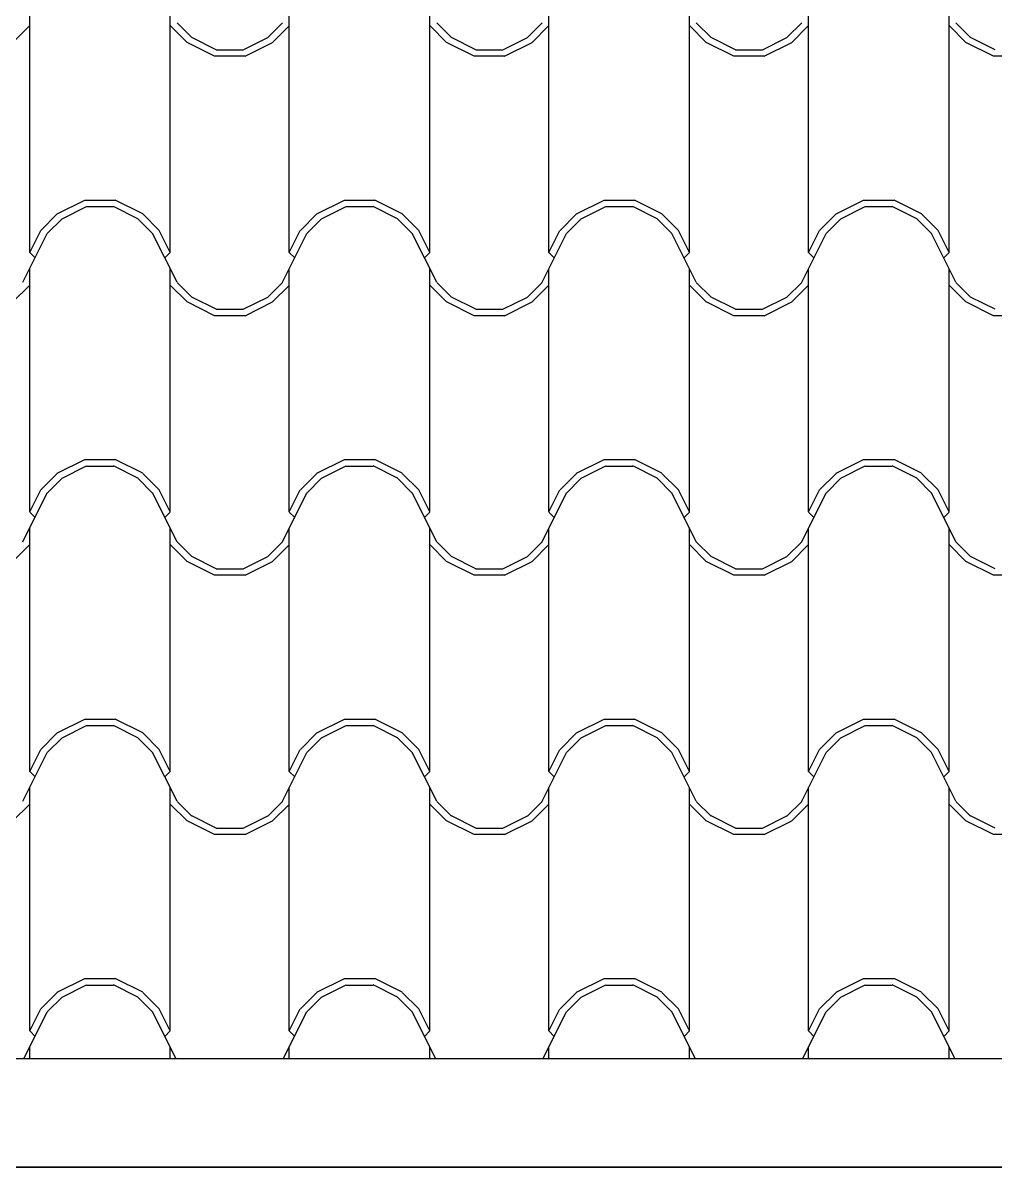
# Model space of a CAD drawing. Extents: x -135 to 36, y 31 to 104.
# Drawn here: x 29.602 to 30.501, y 50.093 to 51.151 of the extents above; entities that cross this region are included whole.
import ezdxf

# ---------------------------------------------------------------- set-up
doc = ezdxf.new("R2010")
doc.units = 0
doc.header["$MEASUREMENT"] = 0
doc.layers.get('0').update_dxf_attribs({"linetype": 'CONTINUOUS'})
doc.layers.add('NUEVO', color=1, linetype='CONTINUOUS')
doc.layers.add('RELLENO', color=7, linetype='CONTINUOUS')

msp = doc.modelspace()

# ---------------------------------------------------------------- linework, layer by layer
msp.add_line((26.7525, 50.0929), (34.3192, 50.0929))
at = {"layer": 'NUEVO'}
for p, q in [((34.8192, 50.1929), (26.2525, 50.1929)), ((33.6125, 50.1929), (26.2525, 50.1929)), ((34.8192, 50.0929), (26.2525, 50.0929))]:
    msp.add_line(p, q, dxfattribs=at)
at = {"layer": 'RELLENO', "color": 1}
for p, q in [((29.6081, 50.9389), (29.6081, 51.1639)), ((29.7381, 50.9389), (29.7381, 51.1639)), ((29.8481, 50.9389), (29.8481, 51.1639)), ((29.9781, 50.9389), (29.9781, 51.1639)), ((30.0881, 50.9389), (30.0881, 51.1639)), ((30.2181, 50.9389), (30.2181, 51.1639)), ((30.3281, 50.9389), (30.3281, 51.1639)), ((30.4581, 50.9389), (30.4581, 51.1639)), ((29.758, 51.1376), (29.7444, 51.1512)), ((29.8282, 51.1376), (29.8418, 51.1512)), ((29.998, 51.1376), (29.9844, 51.1512)), ((30.0682, 51.1376), (30.0818, 51.1512)), ((30.238, 51.1376), (30.2244, 51.1512)), ((30.3082, 51.1376), (30.3218, 51.1512)), ((30.478, 51.1376), (30.4644, 51.1512)), ((29.5926, 51.1331), (29.6079, 51.1484)), ((29.7536, 51.1331), (29.7384, 51.1484)), ((29.8326, 51.1331), (29.8479, 51.1484)), ((29.9936, 51.1331), (29.9784, 51.1484)), ((30.0726, 51.1331), (30.0879, 51.1484)), ((30.2336, 51.1331), (30.2184, 51.1484)), ((30.3126, 51.1331), (30.3279, 51.1484)), ((30.4736, 51.1331), (30.4584, 51.1484)), ((29.7791, 51.1204), (29.7536, 51.1331)), ((29.7806, 51.1264), (29.758, 51.1377)), ((29.8056, 51.1264), (29.8282, 51.1377)), ((29.8072, 51.1204), (29.8326, 51.1331)), ((30.0191, 51.1204), (29.9936, 51.1331)), ((30.0206, 51.1264), (29.998, 51.1377)), ((30.0456, 51.1264), (30.0682, 51.1377)), ((30.0472, 51.1204), (30.0726, 51.1331)), ((30.2591, 51.1204), (30.2336, 51.1331)), ((30.2606, 51.1264), (30.238, 51.1377)), ((30.2856, 51.1264), (30.3082, 51.1377)), ((30.2872, 51.1204), (30.3126, 51.1331)), ((30.4991, 51.1204), (30.4736, 51.1331)), ((30.5006, 51.1264), (30.478, 51.1377)), ((29.8072, 51.1204), (29.7791, 51.1204)), ((29.7806, 51.1264), (29.8056, 51.1264)), ((30.0472, 51.1204), (30.0191, 51.1204)), ((30.0206, 51.1264), (30.0456, 51.1264)), ((30.2872, 51.1204), (30.2591, 51.1204)), ((30.2606, 51.1264), (30.2856, 51.1264)), ((30.5272, 51.1204), (30.4991, 51.1204)), ((29.6336, 50.9746), (29.6591, 50.9873)), ((29.6591, 50.9873), (29.6872, 50.9873)), ((29.7126, 50.9746), (29.6872, 50.9873)), ((29.8736, 50.9746), (29.8991, 50.9873)), ((29.8991, 50.9873), (29.9272, 50.9873)), ((29.9526, 50.9746), (29.9272, 50.9873)), ((30.1136, 50.9746), (30.1391, 50.9873)), ((30.1391, 50.9873), (30.1672, 50.9873)), ((30.1926, 50.9746), (30.1672, 50.9873)), ((30.3536, 50.9746), (30.3791, 50.9873)), ((30.3791, 50.9873), (30.4072, 50.9873)), ((30.4326, 50.9746), (30.4072, 50.9873)), ((29.6184, 50.9593), (29.6336, 50.9745)), ((29.638, 50.9701), (29.6606, 50.9814)), ((29.6606, 50.9813), (29.6856, 50.9813)), ((29.7082, 50.9701), (29.6856, 50.9814)), ((29.7279, 50.9593), (29.7126, 50.9745)), ((29.8584, 50.9593), (29.8736, 50.9745)), ((29.878, 50.9701), (29.9006, 50.9814)), ((29.9006, 50.9813), (29.9256, 50.9813)), ((29.9482, 50.9701), (29.9256, 50.9814)), ((29.9679, 50.9593), (29.9526, 50.9745)), ((30.0984, 50.9593), (30.1136, 50.9745)), ((30.118, 50.9701), (30.1406, 50.9814)), ((30.1406, 50.9813), (30.1656, 50.9813)), ((30.1882, 50.9701), (30.1656, 50.9814)), ((30.2079, 50.9593), (30.1926, 50.9745)), ((30.3384, 50.9593), (30.3536, 50.9745)), ((30.358, 50.9701), (30.3806, 50.9814)), ((30.3806, 50.9813), (30.4056, 50.9813)), ((30.4282, 50.9701), (30.4056, 50.9814)), ((30.4479, 50.9593), (30.4326, 50.9745)), ((29.6244, 50.9564), (29.638, 50.97)), ((29.7218, 50.9564), (29.7082, 50.97)), ((29.8644, 50.9564), (29.878, 50.97)), ((29.9618, 50.9564), (29.9482, 50.97)), ((30.1044, 50.9564), (30.118, 50.97)), ((30.2018, 50.9564), (30.1882, 50.97)), ((30.3444, 50.9564), (30.358, 50.97)), ((30.4418, 50.9564), (30.4282, 50.97)), ((29.6018, 50.9113), (29.6244, 50.9565)), ((29.6018, 50.9113), (29.6244, 50.9565)), ((29.6081, 50.9389), (29.6183, 50.9593)), ((29.6081, 50.9389), (29.6183, 50.9593)), ((29.7444, 50.9113), (29.7218, 50.9565)), ((29.7444, 50.9113), (29.7218, 50.9565)), ((29.7381, 50.9389), (29.7279, 50.9593)), ((29.7381, 50.9389), (29.7279, 50.9593)), ((29.8418, 50.9113), (29.8644, 50.9565)), ((29.8418, 50.9113), (29.8644, 50.9565)), ((29.8481, 50.9389), (29.8583, 50.9593)), ((29.8481, 50.9389), (29.8583, 50.9593)), ((29.9844, 50.9113), (29.9618, 50.9565)), ((29.9844, 50.9113), (29.9618, 50.9565)), ((29.9781, 50.9389), (29.9679, 50.9593)), ((29.9781, 50.9389), (29.9679, 50.9593)), ((30.0818, 50.9113), (30.1044, 50.9565)), ((30.0818, 50.9113), (30.1044, 50.9565)), ((30.0881, 50.9389), (30.0983, 50.9593)), ((30.0881, 50.9389), (30.0983, 50.9593)), ((30.2244, 50.9113), (30.2018, 50.9565)), ((30.2244, 50.9113), (30.2018, 50.9565)), ((30.2181, 50.9389), (30.2079, 50.9593)), ((30.2181, 50.9389), (30.2079, 50.9593)), ((30.3218, 50.9113), (30.3444, 50.9565)), ((30.3218, 50.9113), (30.3444, 50.9565)), ((30.3281, 50.9389), (30.3383, 50.9593)), ((30.3281, 50.9389), (30.3383, 50.9593)), ((30.4644, 50.9113), (30.4418, 50.9565)), ((30.4644, 50.9113), (30.4418, 50.9565)), ((30.4581, 50.9389), (30.4479, 50.9593)), ((30.4581, 50.9389), (30.4479, 50.9593)), ((29.6131, 50.9338), (29.6081, 50.9388)), ((29.7331, 50.9338), (29.7381, 50.9388)), ((29.8531, 50.9338), (29.8481, 50.9388)), ((29.9731, 50.9338), (29.9781, 50.9388)), ((30.0931, 50.9338), (30.0881, 50.9388)), ((30.2131, 50.9338), (30.2181, 50.9388)), ((30.3331, 50.9338), (30.3281, 50.9388)), ((30.4531, 50.9338), (30.4581, 50.9388)), ((29.6081, 50.6989), (29.6081, 50.9239)), ((29.7381, 50.6989), (29.7381, 50.9239)), ((29.8481, 50.6989), (29.8481, 50.9239)), ((29.9781, 50.6989), (29.9781, 50.9239)), ((30.0881, 50.6989), (30.0881, 50.9239)), ((30.2181, 50.6989), (30.2181, 50.9239)), ((30.3281, 50.6989), (30.3281, 50.9239)), ((30.4581, 50.6989), (30.4581, 50.9239)), ((29.5926, 50.8931), (29.6079, 50.9084)), ((29.7536, 50.8931), (29.7384, 50.9084)), ((29.758, 50.8976), (29.7444, 50.9112)), ((29.8282, 50.8976), (29.8418, 50.9112)), ((29.8326, 50.8931), (29.8479, 50.9084)), ((29.9936, 50.8931), (29.9784, 50.9084)), ((29.998, 50.8976), (29.9844, 50.9112)), ((30.0682, 50.8976), (30.0818, 50.9112)), ((30.0726, 50.8931), (30.0879, 50.9084)), ((30.2336, 50.8931), (30.2184, 50.9084)), ((30.238, 50.8976), (30.2244, 50.9112)), ((30.3082, 50.8976), (30.3218, 50.9112)), ((30.3126, 50.8931), (30.3279, 50.9084)), ((30.4736, 50.8931), (30.4584, 50.9084)), ((30.478, 50.8976), (30.4644, 50.9112)), ((29.7806, 50.8864), (29.758, 50.8977)), ((29.8056, 50.8864), (29.8282, 50.8977)), ((30.0206, 50.8864), (29.998, 50.8977)), ((30.0456, 50.8864), (30.0682, 50.8977)), ((30.2606, 50.8864), (30.238, 50.8977)), ((30.2856, 50.8864), (30.3082, 50.8977)), ((30.5006, 50.8864), (30.478, 50.8977)), ((29.7791, 50.8804), (29.7536, 50.8931)), ((29.8072, 50.8804), (29.8326, 50.8931)), ((30.0191, 50.8804), (29.9936, 50.8931)), ((30.0472, 50.8804), (30.0726, 50.8931)), ((30.2591, 50.8804), (30.2336, 50.8931)), ((30.2872, 50.8804), (30.3126, 50.8931)), ((30.4991, 50.8804), (30.4736, 50.8931)), ((29.8072, 50.8804), (29.7791, 50.8804)), ((29.7806, 50.8864), (29.8056, 50.8864)), ((30.0472, 50.8804), (30.0191, 50.8804)), ((30.0206, 50.8864), (30.0456, 50.8864)), ((30.2872, 50.8804), (30.2591, 50.8804)), ((30.2606, 50.8864), (30.2856, 50.8864)), ((30.5272, 50.8804), (30.4991, 50.8804)), ((29.6336, 50.7346), (29.6591, 50.7473)), ((29.638, 50.7301), (29.6606, 50.7414)), ((29.6591, 50.7473), (29.6872, 50.7473)), ((29.6606, 50.7413), (29.6856, 50.7413)), ((29.7082, 50.7301), (29.6856, 50.7414)), ((29.7126, 50.7346), (29.6872, 50.7473)), ((29.8736, 50.7346), (29.8991, 50.7473)), ((29.878, 50.7301), (29.9006, 50.7414)), ((29.8991, 50.7473), (29.9272, 50.7473)), ((29.9006, 50.7413), (29.9256, 50.7413)), ((29.9482, 50.7301), (29.9256, 50.7414)), ((29.9526, 50.7346), (29.9272, 50.7473)), ((30.1136, 50.7346), (30.1391, 50.7473)), ((30.118, 50.7301), (30.1406, 50.7414)), ((30.1391, 50.7473), (30.1672, 50.7473)), ((30.1406, 50.7413), (30.1656, 50.7413)), ((30.1882, 50.7301), (30.1656, 50.7414)), ((30.1926, 50.7346), (30.1672, 50.7473)), ((30.3536, 50.7346), (30.3791, 50.7473)), ((30.358, 50.7301), (30.3806, 50.7414)), ((30.3791, 50.7473), (30.4072, 50.7473)), ((30.3806, 50.7413), (30.4056, 50.7413)), ((30.4282, 50.7301), (30.4056, 50.7414)), ((30.4326, 50.7346), (30.4072, 50.7473)), ((29.6184, 50.7193), (29.6336, 50.7345)), ((29.6244, 50.7164), (29.638, 50.73)), ((29.7218, 50.7164), (29.7082, 50.73)), ((29.7279, 50.7193), (29.7126, 50.7345)), ((29.8584, 50.7193), (29.8736, 50.7345)), ((29.8644, 50.7164), (29.878, 50.73)), ((29.9618, 50.7164), (29.9482, 50.73)), ((29.9679, 50.7193), (29.9526, 50.7345)), ((30.0984, 50.7193), (30.1136, 50.7345)), ((30.1044, 50.7164), (30.118, 50.73)), ((30.2018, 50.7164), (30.1882, 50.73)), ((30.2079, 50.7193), (30.1926, 50.7345)), ((30.3384, 50.7193), (30.3536, 50.7345)), ((30.3444, 50.7164), (30.358, 50.73)), ((30.4418, 50.7164), (30.4282, 50.73)), ((30.4479, 50.7193), (30.4326, 50.7345)), ((29.6081, 50.6989), (29.6183, 50.7193)), ((29.6081, 50.6989), (29.6183, 50.7193)), ((29.7381, 50.6989), (29.7279, 50.7193)), ((29.7381, 50.6989), (29.7279, 50.7193)), ((29.8481, 50.6989), (29.8583, 50.7193)), ((29.8481, 50.6989), (29.8583, 50.7193)), ((29.9781, 50.6989), (29.9679, 50.7193)), ((29.9781, 50.6989), (29.9679, 50.7193)), ((30.0881, 50.6989), (30.0983, 50.7193)), ((30.0881, 50.6989), (30.0983, 50.7193)), ((30.2181, 50.6989), (30.2079, 50.7193)), ((30.2181, 50.6989), (30.2079, 50.7193)), ((30.3281, 50.6989), (30.3383, 50.7193)), ((30.3281, 50.6989), (30.3383, 50.7193)), ((30.4581, 50.6989), (30.4479, 50.7193)), ((30.4581, 50.6989), (30.4479, 50.7193)), ((29.6018, 50.6713), (29.6244, 50.7165)), ((29.6018, 50.6713), (29.6244, 50.7165)), ((29.7444, 50.6713), (29.7218, 50.7165)), ((29.7444, 50.6713), (29.7218, 50.7165)), ((29.8418, 50.6713), (29.8644, 50.7165)), ((29.8418, 50.6713), (29.8644, 50.7165)), ((29.9844, 50.6713), (29.9618, 50.7165)), ((29.9844, 50.6713), (29.9618, 50.7165)), ((30.0818, 50.6713), (30.1044, 50.7165)), ((30.0818, 50.6713), (30.1044, 50.7165)), ((30.2244, 50.6713), (30.2018, 50.7165)), ((30.2244, 50.6713), (30.2018, 50.7165)), ((30.3218, 50.6713), (30.3444, 50.7165)), ((30.3218, 50.6713), (30.3444, 50.7165)), ((30.4644, 50.6713), (30.4418, 50.7165)), ((30.4644, 50.6713), (30.4418, 50.7165)), ((29.6131, 50.6938), (29.6081, 50.6988)), ((29.7331, 50.6938), (29.7381, 50.6988)), ((29.8531, 50.6938), (29.8481, 50.6988)), ((29.9731, 50.6938), (29.9781, 50.6988)), ((30.0931, 50.6938), (30.0881, 50.6988)), ((30.2131, 50.6938), (30.2181, 50.6988)), ((30.3331, 50.6938), (30.3281, 50.6988)), ((30.4531, 50.6938), (30.4581, 50.6988)), ((29.6081, 50.4589), (29.6081, 50.6839)), ((29.7381, 50.4589), (29.7381, 50.6839)), ((29.8481, 50.4589), (29.8481, 50.6839)), ((29.9781, 50.4589), (29.9781, 50.6839)), ((30.0881, 50.4589), (30.0881, 50.6839)), ((30.2181, 50.4589), (30.2181, 50.6839)), ((30.3281, 50.4589), (30.3281, 50.6839)), ((30.4581, 50.4589), (30.4581, 50.6839)), ((29.5926, 50.6531), (29.6079, 50.6684)), ((29.7536, 50.6531), (29.7384, 50.6684)), ((29.758, 50.6576), (29.7444, 50.6712)), ((29.8282, 50.6576), (29.8418, 50.6712)), ((29.8326, 50.6531), (29.8479, 50.6684)), ((29.9936, 50.6531), (29.9784, 50.6684)), ((29.998, 50.6576), (29.9844, 50.6712)), ((30.0682, 50.6576), (30.0818, 50.6712)), ((30.0726, 50.6531), (30.0879, 50.6684)), ((30.2336, 50.6531), (30.2184, 50.6684)), ((30.238, 50.6576), (30.2244, 50.6712)), ((30.3082, 50.6576), (30.3218, 50.6712)), ((30.3126, 50.6531), (30.3279, 50.6684)), ((30.4736, 50.6531), (30.4584, 50.6684)), ((30.478, 50.6576), (30.4644, 50.6712)), ((29.7806, 50.6464), (29.758, 50.6577)), ((29.8056, 50.6464), (29.8282, 50.6577)), ((30.0206, 50.6464), (29.998, 50.6577)), ((30.0456, 50.6464), (30.0682, 50.6577)), ((30.2606, 50.6464), (30.238, 50.6577)), ((30.2856, 50.6464), (30.3082, 50.6577)), ((30.5006, 50.6464), (30.478, 50.6577)), ((29.7791, 50.6404), (29.7536, 50.6531)), ((29.7806, 50.6464), (29.8056, 50.6464)), ((29.8072, 50.6404), (29.8326, 50.6531)), ((30.0191, 50.6404), (29.9936, 50.6531)), ((30.0206, 50.6464), (30.0456, 50.6464)), ((30.0472, 50.6404), (30.0726, 50.6531)), ((30.2591, 50.6404), (30.2336, 50.6531)), ((30.2606, 50.6464), (30.2856, 50.6464)), ((30.2872, 50.6404), (30.3126, 50.6531)), ((30.4991, 50.6404), (30.4736, 50.6531)), ((29.8072, 50.6404), (29.7791, 50.6404)), ((30.0472, 50.6404), (30.0191, 50.6404)), ((30.2872, 50.6404), (30.2591, 50.6404)), ((30.5272, 50.6404), (30.4991, 50.6404)), ((29.6336, 50.4946), (29.6591, 50.5073)), ((29.6591, 50.5073), (29.6872, 50.5073)), ((29.7126, 50.4946), (29.6872, 50.5073)), ((29.8736, 50.4946), (29.8991, 50.5073)), ((29.8991, 50.5073), (29.9272, 50.5073)), ((29.9526, 50.4946), (29.9272, 50.5073)), ((30.1136, 50.4946), (30.1391, 50.5073)), ((30.1391, 50.5073), (30.1672, 50.5073)), ((30.1926, 50.4946), (30.1672, 50.5073)), ((30.3536, 50.4946), (30.3791, 50.5073)), ((30.3791, 50.5073), (30.4072, 50.5073)), ((30.4326, 50.4946), (30.4072, 50.5073)), ((29.638, 50.4901), (29.6606, 50.5014)), ((29.6606, 50.5013), (29.6856, 50.5013)), ((29.7082, 50.4901), (29.6856, 50.5014)), ((29.878, 50.4901), (29.9006, 50.5014)), ((29.9006, 50.5013), (29.9256, 50.5013)), ((29.9482, 50.4901), (29.9256, 50.5014)), ((30.118, 50.4901), (30.1406, 50.5014)), ((30.1406, 50.5013), (30.1656, 50.5013)), ((30.1882, 50.4901), (30.1656, 50.5014)), ((30.358, 50.4901), (30.3806, 50.5014)), ((30.3806, 50.5013), (30.4056, 50.5013)), ((30.4282, 50.4901), (30.4056, 50.5014)), ((29.6184, 50.4793), (29.6336, 50.4945)), ((29.6244, 50.4764), (29.638, 50.49)), ((29.7218, 50.4764), (29.7082, 50.49)), ((29.7279, 50.4793), (29.7126, 50.4945)), ((29.8584, 50.4793), (29.8736, 50.4945)), ((29.8644, 50.4764), (29.878, 50.49)), ((29.9618, 50.4764), (29.9482, 50.49)), ((29.9679, 50.4793), (29.9526, 50.4945)), ((30.0984, 50.4793), (30.1136, 50.4945)), ((30.1044, 50.4764), (30.118, 50.49)), ((30.2018, 50.4764), (30.1882, 50.49)), ((30.2079, 50.4793), (30.1926, 50.4945)), ((30.3384, 50.4793), (30.3536, 50.4945)), ((30.3444, 50.4764), (30.358, 50.49)), ((30.4418, 50.4764), (30.4282, 50.49)), ((30.4479, 50.4793), (30.4326, 50.4945)), ((29.6018, 50.4313), (29.6244, 50.4765)), ((29.6018, 50.4313), (29.6244, 50.4765)), ((29.6081, 50.4589), (29.6183, 50.4793)), ((29.6081, 50.4589), (29.6183, 50.4793)), ((29.7444, 50.4313), (29.7218, 50.4765)), ((29.7444, 50.4313), (29.7218, 50.4765)), ((29.7381, 50.4589), (29.7279, 50.4793)), ((29.7381, 50.4589), (29.7279, 50.4793)), ((29.8418, 50.4313), (29.8644, 50.4765)), ((29.8418, 50.4313), (29.8644, 50.4765)), ((29.8481, 50.4589), (29.8583, 50.4793)), ((29.8481, 50.4589), (29.8583, 50.4793)), ((29.9844, 50.4313), (29.9618, 50.4765)), ((29.9844, 50.4313), (29.9618, 50.4765)), ((29.9781, 50.4589), (29.9679, 50.4793)), ((29.9781, 50.4589), (29.9679, 50.4793)), ((30.0818, 50.4313), (30.1044, 50.4765)), ((30.0818, 50.4313), (30.1044, 50.4765)), ((30.0881, 50.4589), (30.0983, 50.4793)), ((30.0881, 50.4589), (30.0983, 50.4793)), ((30.2244, 50.4313), (30.2018, 50.4765)), ((30.2244, 50.4313), (30.2018, 50.4765)), ((30.2181, 50.4589), (30.2079, 50.4793)), ((30.2181, 50.4589), (30.2079, 50.4793)), ((30.3218, 50.4313), (30.3444, 50.4765)), ((30.3218, 50.4313), (30.3444, 50.4765)), ((30.3281, 50.4589), (30.3383, 50.4793)), ((30.3281, 50.4589), (30.3383, 50.4793)), ((30.4644, 50.4313), (30.4418, 50.4765)), ((30.4644, 50.4313), (30.4418, 50.4765)), ((30.4581, 50.4589), (30.4479, 50.4793)), ((30.4581, 50.4589), (30.4479, 50.4793)), ((29.6131, 50.4538), (29.6081, 50.4588)), ((29.7331, 50.4538), (29.7381, 50.4588)), ((29.8531, 50.4538), (29.8481, 50.4588)), ((29.9731, 50.4538), (29.9781, 50.4588)), ((30.0931, 50.4538), (30.0881, 50.4588)), ((30.2131, 50.4538), (30.2181, 50.4588)), ((30.3331, 50.4538), (30.3281, 50.4588)), ((30.4531, 50.4538), (30.4581, 50.4588)), ((29.6081, 50.2189), (29.6081, 50.4439)), ((29.7381, 50.2189), (29.7381, 50.4439)), ((29.8481, 50.2189), (29.8481, 50.4439)), ((29.9781, 50.2189), (29.9781, 50.4439)), ((30.0881, 50.2189), (30.0881, 50.4439)), ((30.2181, 50.2189), (30.2181, 50.4439)), ((30.3281, 50.2189), (30.3281, 50.4439)), ((30.4581, 50.2189), (30.4581, 50.4439)), ((29.5926, 50.4131), (29.6079, 50.4284)), ((29.7536, 50.4131), (29.7384, 50.4284)), ((29.758, 50.4176), (29.7444, 50.4312)), ((29.8282, 50.4176), (29.8418, 50.4312)), ((29.8326, 50.4131), (29.8479, 50.4284)), ((29.9936, 50.4131), (29.9784, 50.4284)), ((29.998, 50.4176), (29.9844, 50.4312)), ((30.0682, 50.4176), (30.0818, 50.4312)), ((30.0726, 50.4131), (30.0879, 50.4284)), ((30.2336, 50.4131), (30.2184, 50.4284)), ((30.238, 50.4176), (30.2244, 50.4312)), ((30.3082, 50.4176), (30.3218, 50.4312)), ((30.3126, 50.4131), (30.3279, 50.4284)), ((30.4736, 50.4131), (30.4584, 50.4284)), ((30.478, 50.4176), (30.4644, 50.4312)), ((29.7791, 50.4004), (29.7536, 50.4131)), ((29.7806, 50.4064), (29.758, 50.4177)), ((29.8056, 50.4064), (29.8282, 50.4177)), ((29.8072, 50.4004), (29.8326, 50.4131)), ((30.0191, 50.4004), (29.9936, 50.4131)), ((30.0206, 50.4064), (29.998, 50.4177)), ((30.0456, 50.4064), (30.0682, 50.4177)), ((30.0472, 50.4004), (30.0726, 50.4131)), ((30.2591, 50.4004), (30.2336, 50.4131)), ((30.2606, 50.4064), (30.238, 50.4177)), ((30.2856, 50.4064), (30.3082, 50.4177)), ((30.2872, 50.4004), (30.3126, 50.4131)), ((30.4991, 50.4004), (30.4736, 50.4131)), ((30.5006, 50.4064), (30.478, 50.4177)), ((29.8072, 50.4004), (29.7791, 50.4004)), ((29.7806, 50.4064), (29.8056, 50.4064)), ((30.0472, 50.4004), (30.0191, 50.4004)), ((30.0206, 50.4064), (30.0456, 50.4064)), ((30.2872, 50.4004), (30.2591, 50.4004)), ((30.2606, 50.4064), (30.2856, 50.4064)), ((30.5272, 50.4004), (30.4991, 50.4004)), ((29.6336, 50.2546), (29.6591, 50.2673)), ((29.6591, 50.2673), (29.6872, 50.2673)), ((29.7126, 50.2546), (29.6872, 50.2673)), ((29.8736, 50.2546), (29.8991, 50.2673)), ((29.8991, 50.2673), (29.9272, 50.2673)), ((29.9526, 50.2546), (29.9272, 50.2673)), ((30.1136, 50.2546), (30.1391, 50.2673)), ((30.1391, 50.2673), (30.1672, 50.2673)), ((30.1926, 50.2546), (30.1672, 50.2673)), ((30.3536, 50.2546), (30.3791, 50.2673)), ((30.3791, 50.2673), (30.4072, 50.2673)), ((30.4326, 50.2546), (30.4072, 50.2673)), ((29.6184, 50.2393), (29.6336, 50.2545)), ((29.638, 50.2501), (29.6606, 50.2614)), ((29.6606, 50.2613), (29.6856, 50.2613)), ((29.7082, 50.2501), (29.6856, 50.2614)), ((29.7279, 50.2393), (29.7126, 50.2545)), ((29.8584, 50.2393), (29.8736, 50.2545)), ((29.878, 50.2501), (29.9006, 50.2614)), ((29.9006, 50.2613), (29.9256, 50.2613)), ((29.9482, 50.2501), (29.9256, 50.2614)), ((29.9679, 50.2393), (29.9526, 50.2545)), ((30.0984, 50.2393), (30.1136, 50.2545)), ((30.118, 50.2501), (30.1406, 50.2614)), ((30.1406, 50.2613), (30.1656, 50.2613)), ((30.1882, 50.2501), (30.1656, 50.2614)), ((30.2079, 50.2393), (30.1926, 50.2545)), ((30.3384, 50.2393), (30.3536, 50.2545)), ((30.358, 50.2501), (30.3806, 50.2614)), ((30.3806, 50.2613), (30.4056, 50.2613)), ((30.4282, 50.2501), (30.4056, 50.2614)), ((30.4479, 50.2393), (30.4326, 50.2545)), ((29.6244, 50.2364), (29.638, 50.25)), ((29.7218, 50.2364), (29.7082, 50.25)), ((29.8644, 50.2364), (29.878, 50.25)), ((29.9618, 50.2364), (29.9482, 50.25)), ((30.1044, 50.2364), (30.118, 50.25)), ((30.2018, 50.2364), (30.1882, 50.25)), ((30.3444, 50.2364), (30.358, 50.25)), ((30.4418, 50.2364), (30.4282, 50.25)), ((29.6026, 50.1929), (29.6244, 50.2365)), ((29.6026, 50.1929), (29.6244, 50.2365)), ((29.6081, 50.2189), (29.6183, 50.2393)), ((29.6081, 50.2189), (29.6183, 50.2393)), ((29.7436, 50.1929), (29.7218, 50.2365)), ((29.7436, 50.1929), (29.7218, 50.2365)), ((29.7381, 50.2189), (29.7279, 50.2393)), ((29.7381, 50.2189), (29.7279, 50.2393)), ((29.8426, 50.1929), (29.8644, 50.2365)), ((29.8426, 50.1929), (29.8644, 50.2365)), ((29.8481, 50.2189), (29.8583, 50.2393)), ((29.8481, 50.2189), (29.8583, 50.2393)), ((29.9836, 50.1929), (29.9618, 50.2365)), ((29.9836, 50.1929), (29.9618, 50.2365)), ((29.9781, 50.2189), (29.9679, 50.2393)), ((29.9781, 50.2189), (29.9679, 50.2393)), ((30.0826, 50.1929), (30.1044, 50.2365)), ((30.0826, 50.1929), (30.1044, 50.2365)), ((30.0881, 50.2189), (30.0983, 50.2393)), ((30.0881, 50.2189), (30.0983, 50.2393)), ((30.2236, 50.1929), (30.2018, 50.2365)), ((30.2236, 50.1929), (30.2018, 50.2365)), ((30.2181, 50.2189), (30.2079, 50.2393)), ((30.2181, 50.2189), (30.2079, 50.2393)), ((30.3226, 50.1929), (30.3444, 50.2365)), ((30.3226, 50.1929), (30.3444, 50.2365)), ((30.3281, 50.2189), (30.3383, 50.2393)), ((30.3281, 50.2189), (30.3383, 50.2393)), ((30.4636, 50.1929), (30.4418, 50.2365)), ((30.4636, 50.1929), (30.4418, 50.2365)), ((30.4581, 50.2189), (30.4479, 50.2393)), ((30.4581, 50.2189), (30.4479, 50.2393)), ((29.6131, 50.2138), (29.6081, 50.2188)), ((29.7331, 50.2138), (29.7381, 50.2188)), ((29.8531, 50.2138), (29.8481, 50.2188)), ((29.9731, 50.2138), (29.9781, 50.2188)), ((30.0931, 50.2138), (30.0881, 50.2188)), ((30.2131, 50.2138), (30.2181, 50.2188)), ((30.3331, 50.2138), (30.3281, 50.2188)), ((30.4531, 50.2138), (30.4581, 50.2188)), ((29.6081, 50.1929), (29.6081, 50.2039)), ((29.7381, 50.1929), (29.7381, 50.2039)), ((29.8481, 50.1929), (29.8481, 50.2039)), ((29.9781, 50.1929), (29.9781, 50.2039)), ((30.0881, 50.1929), (30.0881, 50.2039)), ((30.2181, 50.1929), (30.2181, 50.2039)), ((30.3281, 50.1929), (30.3281, 50.2039)), ((30.4581, 50.1929), (30.4581, 50.2039))]:
    msp.add_line(p, q, dxfattribs=at)

doc.saveas('drawing.dxf')
